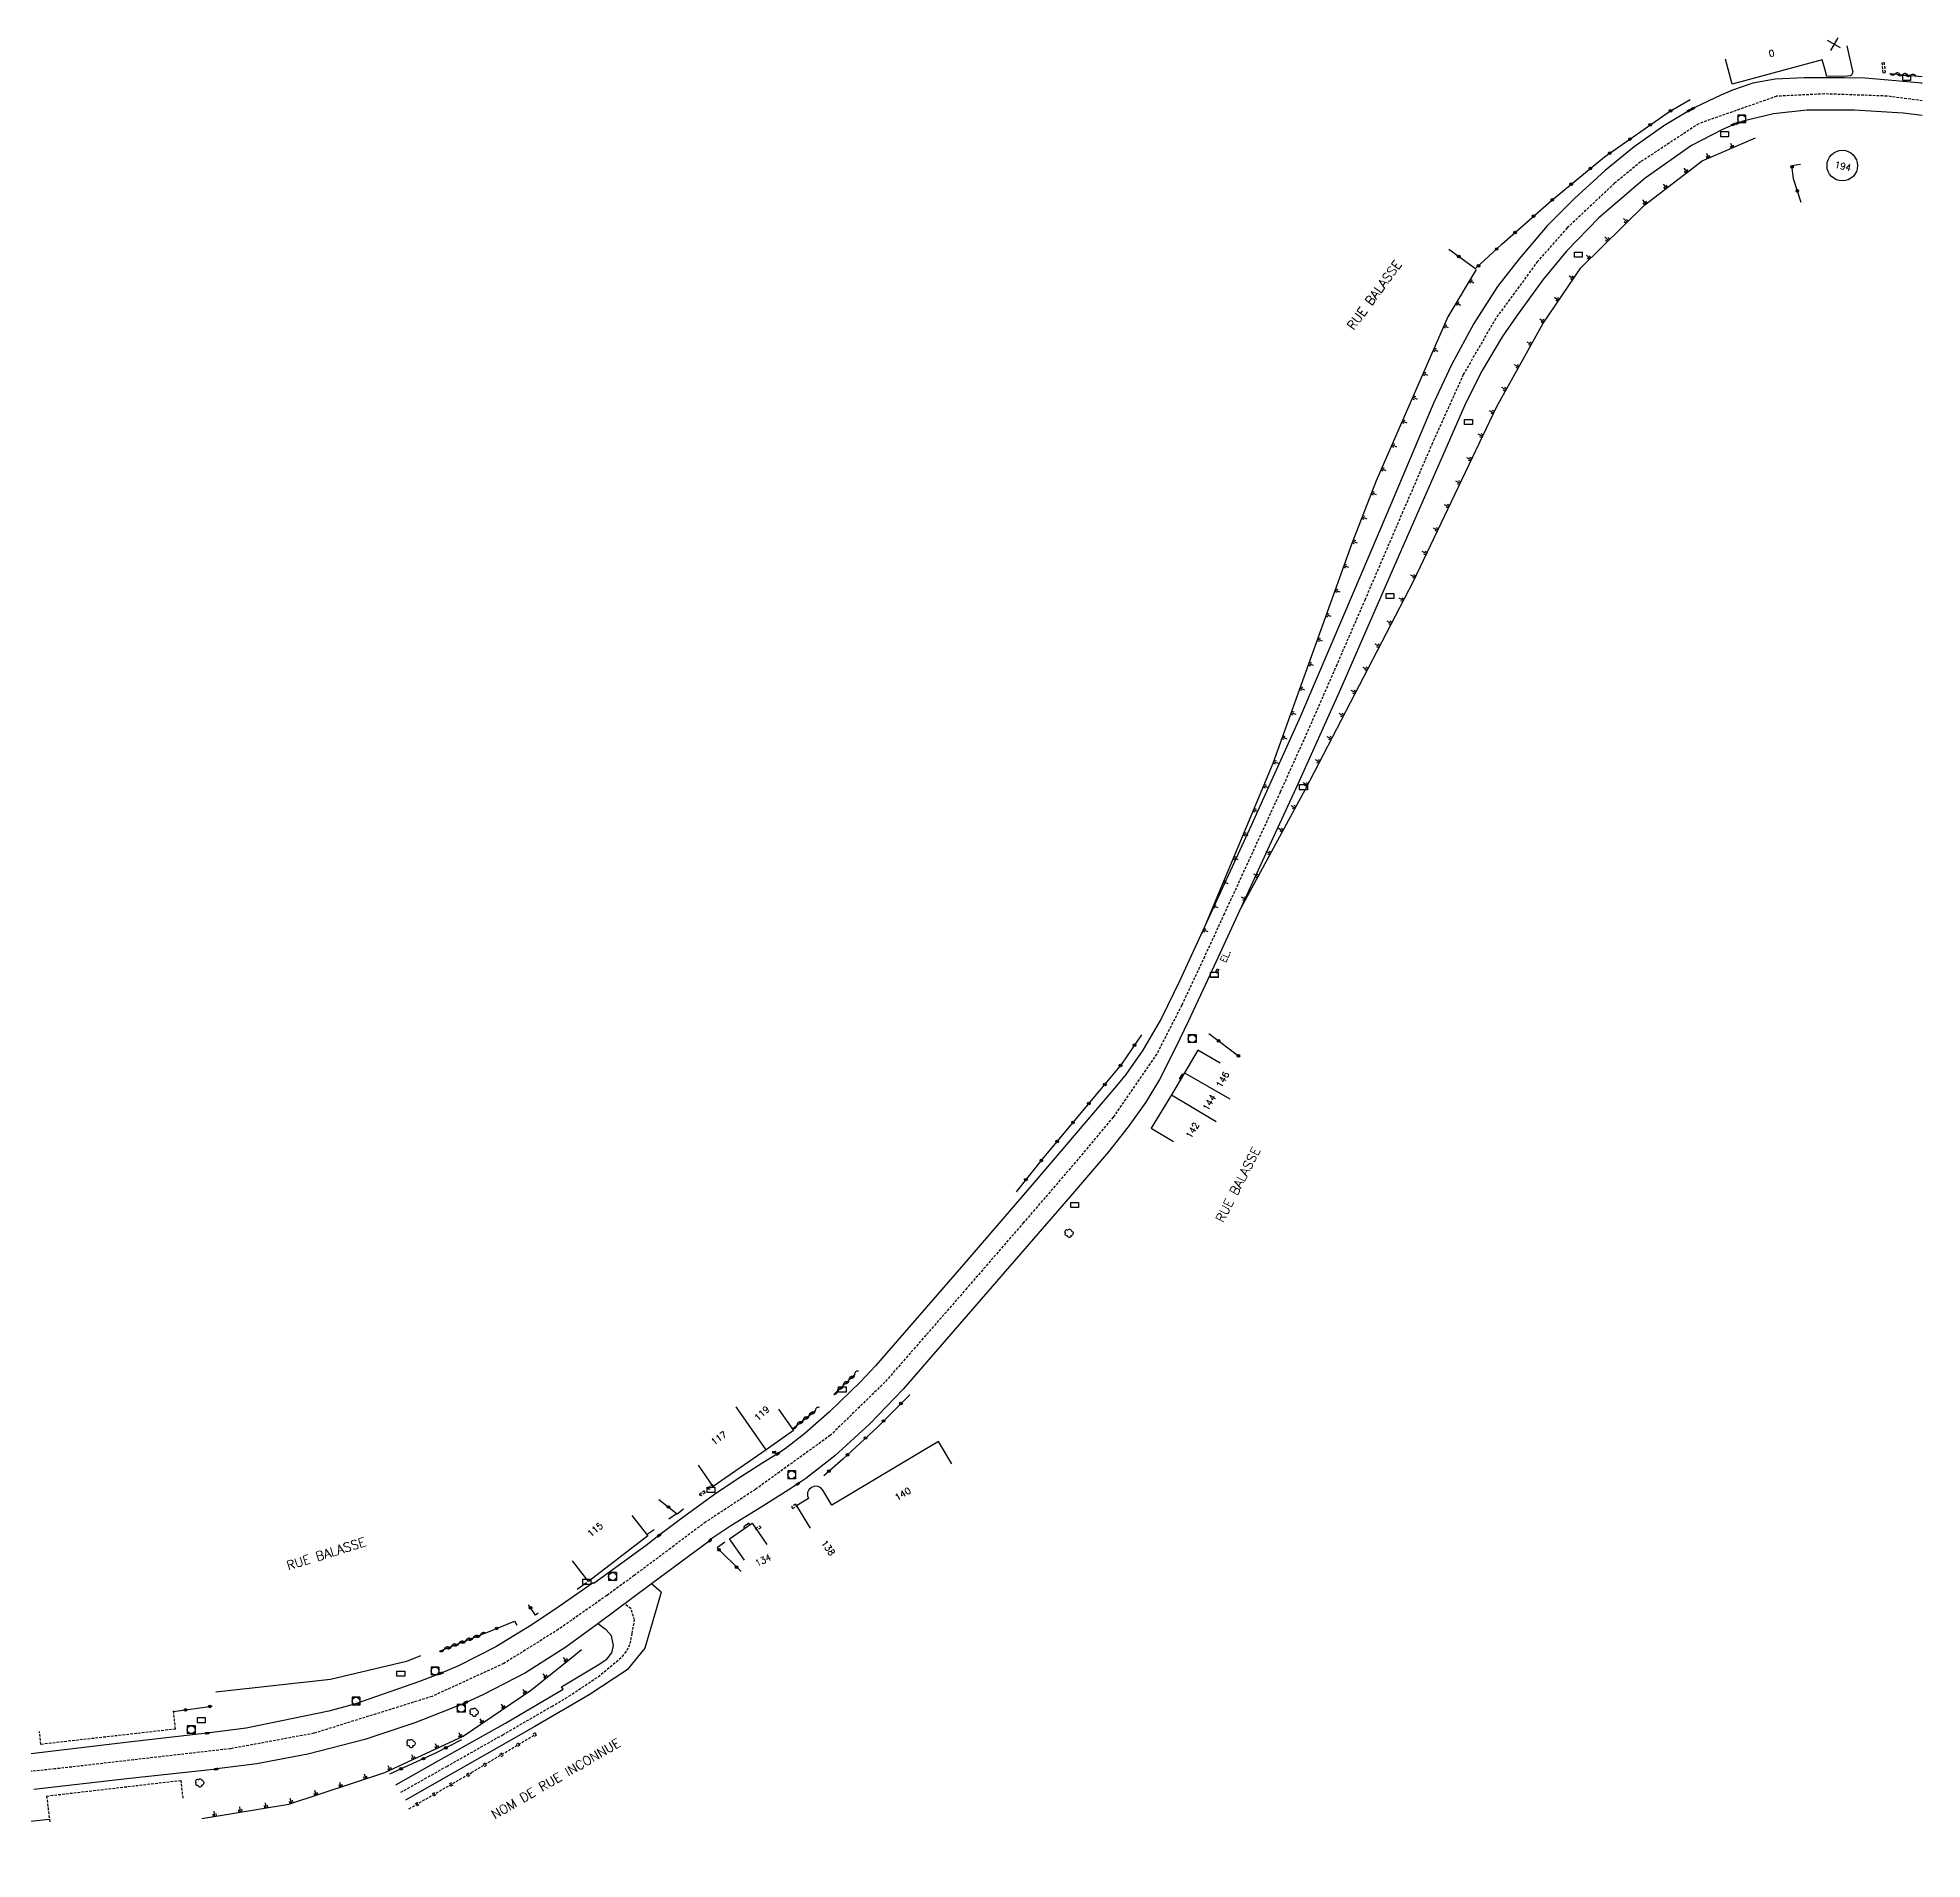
# Model space of a CAD drawing. Header units: millimetres. Extents: x 133000 to 134000, y 129000 to 130000.
# Drawn here: x 133637.7 to 134000, y 129075.6 to 129425.6 of the extents above; entities that cross this region are included whole.
import ezdxf
from ezdxf.enums import TextEntityAlignment as Align

# ---------------------------------------------------------------- set-up
doc = ezdxf.new("R2010")
doc.units = ezdxf.units.MM
doc.linetypes.add('DASHED', pattern=[0.75, 0.5, -0.25])
doc.layers.get('0').update_dxf_attribs({"linetype": 'CONTINUOUS'})
for name, color, linetype in [('W0001', 6, 'DASHED'), ('W0008', 7, 'CONTINUOUS'), ('W0100', 7, 'CONTINUOUS'), ('W0105', 7, 'CONTINUOUS'), ('W0112', 1, 'DASHED'), ('W0122', 7, 'DASHED'), ('W0211', 2, 'CONTINUOUS'), ('W0220', 5, 'DASHED'), ('W0300', 7, 'CONTINUOUS'), ('W0302', 3, 'CONTINUOUS'), ('W0310', 3, 'CONTINUOUS'), ('W0322', 7, 'CONTINUOUS'), ('W0400', 7, 'CONTINUOUS'), ('W0420', 7, 'CONTINUOUS'), ('W0984', 7, 'CONTINUOUS'), ('W0989', 7, 'CONTINUOUS'), ('W0991', 7, 'CONTINUOUS'), ('W1102', 7, 'CONTINUOUS'), ('W1471', 7, 'CONTINUOUS')]:
    doc.layers.add(name, color=color, linetype=linetype)
doc.styles.get("Standard").update_dxf_attribs({"font": 'romans.shx', "width": 0.85})

# ---------------------------------------------------------------- blocks, each defined once
blk = doc.blocks.new('t211o')
at = {"color": 0, "linetype": 'Continuous'}
for p, q in [((-0.29, 0.5), (-0.29, 0)), ((0, 1), (0, 0)), ((0.29, 0.5), (0.29, 0))]:
    blk.add_line(p, q, dxfattribs=at)
blk = doc.blocks.new('t322o')
at = {"color": 0, "linetype": 'Continuous'}
for radius in [0.25, 0.15]:
    blk.add_circle((0, 0), radius, dxfattribs=at)
blk = doc.blocks.new('t310o')
at = {"color": 0, "linetype": 'Continuous'}
for centre, start, end in [((-0.5, 0.38), 216.8699, 323.1304), ((0.5, -0.37), 36.8699, 143.1303)]:
    blk.add_arc(centre, 0.625, start, end, dxfattribs=at)
blk = doc.blocks.new('t220o')
at = {"color": 0, "linetype": 'Continuous'}
for p, q in [((-0.25, 0.25), (0.25, 0.25)), ((-0.25, -0.25), (0.25, -0.25))]:
    blk.add_line(p, q, dxfattribs=at)
blk = doc.blocks.new('T1471')
at = {"color": 0, "linetype": 'Continuous', "flags": 128}
blk.add_lwpolyline([(-0.75, -0.5), (-0.75, 0.5), (0.75, 0.5), (0.75, -0.5), (-0.75, -0.5)], dxfattribs=at)
blk = doc.blocks.new('t991o')
at = {"color": 0, "linetype": 'Continuous'}
for p, q in [((-1, 1), (1, -1)), ((-1, -1), (1, 1))]:
    blk.add_line(p, q, dxfattribs=at)
blk = doc.blocks.new('T400')
for p, q in [((-0.15, 0.3), (0.15, 0.3)), ((-0.15, -0.25), (-0.15, 0.3)), ((-0.15, 0.15), (0.15, 0.15)), ((-0.15, 0), (0.15, 0)), ((0.15, 0.3), (0.15, -0.25)), ((-0.15, -0.15), (0.15, -0.15)), ((-0.15, -0.25), (-0.15, -0.3)), ((-0.15, -0.3), (0.15, -0.3)), ((0.15, -0.3), (0.15, -0.25))]:
    blk.add_line(p, q)
blk = doc.blocks.new('T420')
for p, q in [((0.75, 0.75), (-0.75, 0.75)), ((-0.75, 0.75), (-0.75, -0.75)), ((0.75, 0.75), (0.75, -0.75)), ((0.75, -0.75), (-0.75, -0.75))]:
    blk.add_line(p, q)
blk.add_ellipse((0, 0), major_axis=(-0.53, 0.53), ratio=1, start_param=3.926991, end_param=10.210176)
blk = doc.blocks.new('T300')
for p, q in [((-0.8, 0.51), (-0.86, 0.34)), ((-0.86, 0.34), (-0.86, 0.17)), ((-0.86, 0.17), (-0.74, 0.06)), ((-0.69, 0.63), (-0.8, 0.51)), ((-0.8, -0.06), (-0.74, 0.06)), ((-0.74, 0.06), (-0.69, 0.11)), ((-0.57, 0.69), (-0.69, 0.63)), ((-0.46, 0.69), (-0.57, 0.69)), ((-0.29, 0.63), (-0.46, 0.69)), ((-0.29, 0.63), (-0.17, 0.74)), ((-0.23, 0.57), (-0.29, 0.63)), ((-0.17, 0.74), (-0.06, 0.8)), ((-0.06, 0.8), (0.06, 0.8)), ((0.06, 0.8), (0.23, 0.74)), ((0.23, 0.74), (0.34, 0.63)), ((0.34, 0.63), (0.4, 0.51)), ((0.46, 0.46), (0.34, 0.46)), ((0.4, 0.51), (0.4, 0.46)), ((0.57, 0.4), (0.46, 0.46)), ((0.57, 0.4), (0.69, 0.29)), ((0.69, 0.29), (0.74, 0.17)), ((0.74, 0.06), (0.69, -0.17)), ((0.74, 0.17), (0.74, 0.06)), ((-0.8, -0.17), (-0.8, -0.06)), ((-0.8, -0.23), (-0.8, -0.17)), ((-0.74, -0.34), (-0.8, -0.23)), ((-0.69, -0.4), (-0.74, -0.34)), ((-0.51, -0.46), (-0.69, -0.4)), ((-0.4, -0.46), (-0.51, -0.46)), ((-0.4, -0.46), (-0.34, -0.46)), ((-0.34, -0.46), (-0.34, -0.4)), ((-0.34, -0.51), (-0.34, -0.46)), ((-0.29, -0.63), (-0.34, -0.51)), ((-0.17, -0.74), (-0.29, -0.63)), ((-0.06, -0.8), (-0.17, -0.74)), ((0.06, -0.8), (-0.06, -0.8)), ((0.17, -0.74), (0.06, -0.8)), ((0.23, -0.69), (0.17, -0.74)), ((0.29, -0.46), (0.23, -0.46)), ((0.29, -0.63), (0.23, -0.69)), ((0.46, -0.4), (0.29, -0.46)), ((0.34, -0.51), (0.29, -0.63)), ((0.34, -0.51), (0.34, -0.46)), ((0.57, -0.34), (0.46, -0.4)), ((0.63, -0.29), (0.57, -0.34)), ((0.69, -0.17), (0.63, -0.29))]:
    blk.add_line(p, q)

msp = doc.modelspace()

# ---------------------------------------------------------------- linework, layer by layer
at = {"layer": 'W0001'}
for points in [[(134000, 129413.49), (133993.23, 129414.39), (133981.19, 129414.81), (133971.98, 129414.36), (133957.02, 129409.09), (133945.83, 129401.73), (133940.83, 129397.64), (133931.72, 129389.06), (133926.03, 129382.61), (133917.99, 129371.66), (133911.76, 129360.87), (133905.83, 129347.74), (133900.14, 129334.54), (133892.87, 129317.66), (133887.44, 129305.13), (133882.01, 129292.73), (133876.55, 129280.62), (133865.81, 129257.27), (133862, 129249.02), (133857.63, 129239.69), (133852.83, 129230.35), (133844.44, 129218.17), (133836.73, 129208.98), (133827.24, 129197.94), (133816.32, 129185.33), (133811.39, 129179.66), (133800.56, 129167.27), (133790.09, 129157.06), (133775.68, 129146.67), (133766.1, 129140.39), (133759.35, 129135.34), (133752.39, 129130.14), (133747.11, 129126.28), (133737.83, 129119.78), (133727.29, 129113.21), (133713.5, 129106.88), (133690.81, 129099.8), (133674.75, 129096.83), (133656.15, 129094.7), (133641.02, 129092.95), (133629.77, 129091.84)], [(133707.51, 129088.47), (133716.32, 129093.44), (133727.13, 129099.53), (133736.51, 129104.98), (133739.82, 129106.93), (133745.43, 129110.66), (133750.1, 129114.57), (133751.03, 129115.75), (133751.61, 129117.06), (133751.97, 129118.99), (133752.45, 129121.55), (133751.76, 129123.73), (133750.55, 129124.68)]]:
    msp.add_lwpolyline(points, dxfattribs=at)
at = {"layer": 'W0008'}
msp.add_line((133757.58, 129126.89), (133755.71, 129128.51), dxfattribs=at)
for points in [[(134000, 129416.83), (133999.89, 129416.85), (133994.94, 129417.35), (133989.02, 129417.83), (133984.99, 129417.92), (133977.32, 129417.91), (133971.71, 129417.65), (133967.41, 129416.85), (133963.48, 129415.54), (133961.27, 129414.59), (133956.27, 129412.19), (133955.85, 129411.97), (133955.13, 129411.59), (133950.28, 129408.68), (133944.6, 129404.62), (133939.01, 129400.11), (133933.14, 129394.74), (133927.85, 129389.48), (133922.49, 129383.15), (133918.35, 129377.81), (133913.77, 129370.68), (133909.46, 129362.74), (133906.12, 129355.49), (133897.04, 129334.1), (133888.76, 129314.61), (133880.45, 129295.25), (133871.04, 129274.35), (133857.18, 129244.3), (133853.73, 129237.23), (133850.13, 129231.06), (133846.86, 129226.38), (133845.07, 129224.18), (133829.59, 129206.01), (133816.14, 129190.4), (133798.75, 129170.39), (133795.88, 129167.35), (133789.94, 129161.55), (133785.17, 129157.39), (133781.42, 129154.49), (133779.95, 129153.51), (133777.12, 129151.74), (133772.09, 129148.55), (133767.82, 129145.66), (133761.2, 129140.88), (133757.13, 129137.82), (133754.67, 129135.86), (133744.58, 129128.58), (133744.46, 129128.7), (133737.77, 129124.05), (133732.72, 129120.62), (133725.8, 129116.4), (133718.58, 129112.77), (133715.29, 129111.38), (133711.11, 129109.73), (133698.57, 129105.41), (133693.67, 129104.03), (133677.79, 129100.77), (133670.3, 129099.81), (133654.63, 129098.05), (133635.89, 129095.82)], [(134000, 129410.67), (133996.34, 129411.1), (133986.88, 129411.71), (133977.79, 129411.7), (133971.4, 129410.99), (133965.52, 129409.58), (133964.41, 129409.15), (133963.65, 129408.9), (133961.58, 129407.98), (133955.61, 129404.88), (133946.69, 129398.64), (133937.82, 129391.02), (133931.58, 129384.59), (133927.05, 129379.06), (133921.99, 129372.09), (133919.23, 129368.16), (133915.38, 129361.67), (133912.27, 129355.45), (133907.49, 129344.65), (133897.39, 129321.54), (133888.16, 129300.45), (133879.98, 129282.16), (133874.85, 129271.12), (133868.72, 129257.84), (133863, 129245.48), (133858.9, 129236.7), (133856.4, 129231.49), (133853.34, 129225.45), (133850.72, 129221.07), (133847.36, 129216.36), (133843.52, 129211.54), (133836.25, 129203.01), (133809.46, 129172.15), (133804.06, 129165.91), (133797.66, 129159.25), (133790.95, 129153.12), (133785.35, 129148.79), (133783.82, 129147.73), (133781.99, 129146.49), (133776.59, 129143.12), (133770.96, 129139.66), (133767.08, 129137.11), (133767.14, 129137.02), (133766.95, 129136.86), (133755.71, 129128.51), (133745.4, 129120.85), (133739.2, 129116.38), (133731.47, 129111.4), (133723.3, 129107.16), (133720.05, 129105.74), (133716.74, 129104.35), (133710.17, 129101.84), (133700.57, 129098.62), (133689.63, 129095.81), (133679.83, 129093.93), (133672.62, 129093.01), (133672.04, 129092.93), (133654.81, 129091.03), (133636.96, 129089)], [(133757.58, 129126.89), (133756.25, 129122.47), (133754.43, 129116.15), (133751.03, 129112.02), (133743.73, 129107.2), (133733.27, 129101.08), (133708.41, 129086.98)], [(133706.53, 129089.91), (133714.7, 129094.5), (133727.62, 129101.73), (133738.71, 129108.29), (133738.41, 129108.71), (133745.45, 129112.94), (133747.14, 129114.04), (133748.04, 129115.25), (133748.4, 129116.64), (133748, 129118.51), (133746.97, 129119.7), (133745.4, 129120.85)]]:
    msp.add_lwpolyline(points, dxfattribs=at)
at = {"layer": 'W0100'}
for p, q in [((133986.66, 129419.17), (133985.56, 129424.05)), ((133981.23, 129419.64), (133980.76, 129421.37)), ((133864.43, 129245.88), (133864.74, 129246.55)), ((133864.46, 129246.68), (133864.74, 129246.55))]:
    msp.add_line(p, q, dxfattribs=at)
for points in [[(133980.76, 129421.37), (133963.45, 129416.68), (133962.14, 129421.5)], [(133986.64, 129419.17), (133986.66, 129419.17), (133986.59, 129418.79), (133986.37, 129418.44), (133986.17, 129418.29), (133985.61, 129418.2), (133981.62, 129418.18), (133981.23, 129419.64), (133981.23, 129419.64)], [(133864.43, 129245.88), (133864.14, 129246.01), (133864.46, 129246.68)], [(133865.04, 129228.59), (133860.7, 129231.09), (133858.18, 129226.71), (133855.67, 129222.51), (133851.77, 129216.1), (133856.05, 129213.51)], [(133780.13, 129162.09), (133782.99, 129157.99), (133777.71, 129154.3), (133767.58, 129147.25), (133764.72, 129151.35)], [(133813.42, 129151.55), (133810.85, 129155.84), (133790.39, 129143.61), (133788.66, 129146.53), (133788.19, 129147.01), (133787.69, 129147.25), (133787.08, 129147.29), (133786.43, 129147.06), (133785.94, 129146.57), (133785.71, 129146.06), (133785.69, 129145.4), (133785.87, 129144.89), (133783.6, 129143.51), (133786.19, 129139.24)], [(133751.93, 129141.68), (133754.97, 129137.72), (133743.56, 129128.96), (133740.52, 129132.93)], [(133773.55, 129133.06), (133770.7, 129137.17), (133775.02, 129140.17), (133777.87, 129136.06)]]:
    msp.add_lwpolyline(points, dxfattribs=at)
at = {"layer": 'W0105'}
for p, q in [((133857.23, 129225.58), (133857.76, 129226.46)), ((133857.96, 129226.34), (133857.76, 129226.46)), ((133858.18, 129226.71), (133858.18, 129226.71)), ((133857.43, 129225.46), (133857.23, 129225.58)), ((133774.42, 129140.17), (133773.42, 129139.46)), ((133774.62, 129139.89), (133774.42, 129140.17)), ((133773.61, 129139.19), (133773.42, 129139.46))]:
    msp.add_line(p, q, dxfattribs=at)
at = {"layer": 'W0112'}
for p, q in [((133992.49, 129418.85), (133992.29, 129420.77)), ((133992.49, 129418.85), (133992.85, 129418.93)), ((133766.76, 129146.62), (133766.52, 129146.93)), ((133767.58, 129147.25), (133766.76, 129146.62)), ((133765.15, 129145.43), (133764.92, 129145.76)), ((133766, 129146.03), (133765.15, 129145.43)), ((133783.41, 129143.83), (133782.59, 129143.36)), ((133782.59, 129143.36), (133782.79, 129143.01)), ((133775.71, 129139.19), (133776.51, 129139.64)), ((133776.51, 129139.64), (133776.71, 129139.29))]:
    msp.add_line(p, q, dxfattribs=at)
for points in [[(133992.29, 129420.77), (133992.64, 129420.87), (133992.85, 129418.93)], [(133766.52, 129146.93), (133767.33, 129147.56), (133767.58, 129147.25)], [(133764.92, 129145.76), (133765.77, 129146.36), (133766, 129146.03)], [(133782.79, 129143.01), (133783.61, 129143.48), (133783.41, 129143.83)], [(133776.71, 129139.29), (133775.91, 129138.84), (133775.71, 129139.19)]]:
    msp.add_lwpolyline(points, dxfattribs=at)
at = {"layer": 'W0122'}
for p, q in [((133664.18, 129100.61), (133663.8, 129104.33)), ((133639.41, 129087.75), (133665.28, 129090.76)), ((133665.64, 129087.33), (133665.28, 129090.76)), ((133639.41, 129087.75), (133640.02, 129082.73))]:
    msp.add_line(p, q, dxfattribs=at)
msp.add_lwpolyline([(133664.18, 129100.61), (133638.31, 129097.67), (133638.04, 129100.13)], dxfattribs=at)
at = {"layer": 'W0211'}
for points in [[(133868.72, 129257.85), (133881.42, 129281.21), (133902.16, 129321.17), (133918.18, 129354.76), (133927.05, 129370.62), (133934.33, 129381.38), (133946.66, 129393.51), (133957.7, 129401.97), (133967.95, 129406.34)], [(133914.24, 129381.1), (133908.77, 129371.98), (133895.03, 129340.45), (133890.35, 129328.41), (133875.15, 129286.13), (133861.41, 129253.36)], [(133669.25, 129083.43), (133685.98, 129086.21), (133704.42, 129092.24), (133719.49, 129099.23), (133732.45, 129108.03), (133740.36, 129114.38), (133742.23, 129115.93)]]:
    msp.add_lwpolyline(points, dxfattribs=at)
at = {"layer": 'W0220'}
msp.add_lwpolyline([(133709.07, 129085.3), (133721.11, 129092.24), (133733.55, 129099.74)], dxfattribs=at)
at = {"layer": 'W0302'}
for points in [[(133711.27, 129114.69), (133708.61, 129113.61), (133693.97, 129110.14), (133671.97, 129107.68)], [(133639.87, 129083.25), (133592.33, 129078.06), (133561.2, 129075.59)]]:
    msp.add_lwpolyline(points, dxfattribs=at)
at = {"layer": 'W0310'}
for p, q in [((133993.75, 129418.75), (134000, 129418.14)), ((133790.75, 129164.92), (133794.82, 129168.79)), ((133782.88, 129158.39), (133787.25, 129161.84)), ((133714.91, 129115.58), (133723.67, 129119.02))]:
    msp.add_line(p, q, dxfattribs=at)
at = {"layer": 'W0322'}
for p, q in [((133862.83, 129234.28), (133868.81, 129229.77)), ((133760.53, 129141.94), (133759.01, 129140.92)), ((133756.21, 129138.9), (133754.87, 129137.97)), ((133741.42, 129127.48), (133743.17, 129128.8)), ((133663.75, 129103.96), (133671.23, 129105.03))]:
    msp.add_line(p, q, dxfattribs=at)
for points in [[(133908.98, 129384.97), (133914.12, 129381.25), (133919.18, 129385.95), (133928.71, 129394.33), (133938.89, 129402.72), (133951.38, 129411.44), (133955.4, 129413.74)], [(133976.71, 129393.93), (133975.22, 129398.48), (133974.93, 129401.08), (133976.61, 129401.3)], [(133849.9, 129233.98), (133846.08, 129228.4), (133841.9, 129223.35), (133831.07, 129210.42), (133825.8, 129203.85)], [(133805.33, 129164.86), (133799.21, 129158.72), (133792.46, 129152.49), (133788.81, 129149.29)], [(133757.11, 129144.75), (133760.64, 129141.97), (133761.83, 129142.92)], [(133769.79, 129136.51), (133768.29, 129135.42), (133772.93, 129130.89)], [(133723.74, 129119.05), (133729.33, 129121.37), (133729.78, 129120.58)], [(133733.94, 129122.89), (133733.41, 129122.5), (133732.05, 129124.49)], [(133705.39, 129091.98), (133714.26, 129096.02), (133719.22, 129098.6)]]:
    msp.add_lwpolyline(points, dxfattribs=at)
at = {"layer": 'W1102'}
for p, q in [((133858.18, 129226.71), (133866.85, 129221.71)), ((133855.67, 129222.51), (133864.24, 129217.37)), ((133777.71, 129154.3), (133771.99, 129162.5))]:
    msp.add_line(p, q, dxfattribs=at)
msp.add_circle((133984.62, 129401.03), 2.94, dxfattribs=at)

# ---------------------------------------------------------------- block references
at = {"layer": 'W0211'}
for p, rotation in [((133963.5, 129404.45), 23.11836459150612), ((133954.77, 129399.72), 37.44780666868064), ((133958.9, 129402.48), 23.11836459150612), ((133950.8, 129396.68), 37.44780666868064), ((133946.83, 129393.64), 37.44780666868064), ((133943.25, 129390.15), 44.54796720530592), ((133939.68, 129386.65), 44.54796720530592), ((133936.12, 129383.14), 44.54796720530592), ((133912.95, 129378.96), 239.0446169331702), ((133932.94, 129379.32), 55.92587907383786), ((133930.14, 129375.18), 55.92587907383786), ((133910.38, 129374.67), 239.0446169331702), ((133927.33, 129371.03), 55.92587907383786), ((133908.02, 129370.27), 246.4567857511141), ((133906.02, 129365.69), 246.4567857511141), ((133924.86, 129366.69), 60.76661222712035), ((133904.03, 129361.11), 246.4567857511141), ((133922.42, 129362.33), 60.76661222712035), ((133919.97, 129357.97), 60.76661222712035), ((133902.03, 129356.52), 246.4567857511141), ((133917.61, 129353.56), 64.49682815582052), ((133900.03, 129351.94), 246.4567857511141), ((133915.46, 129349.05), 64.49682815582052), ((133898.04, 129347.35), 246.4567857511141), ((133896.04, 129342.77), 246.4567857511141), ((133913.3, 129344.54), 64.49682815582052), ((133911.15, 129340.02), 64.49682815582052), ((133894.13, 129338.15), 248.7759909587296), ((133909, 129335.51), 64.49682815582052), ((133892.32, 129333.49), 248.7759909587296), ((133906.84, 129331), 64.49682815582052), ((133890.51, 129328.83), 248.7759909587296), ((133888.81, 129324.13), 250.2298418623399), ((133904.69, 129326.49), 64.49682815582052), ((133902.54, 129321.97), 64.49682815582052), ((133887.12, 129319.42), 250.2298418623399), ((133900.26, 129317.52), 62.56925636494164), ((133885.43, 129314.72), 250.2298418623399), ((133897.96, 129313.08), 62.56925636494164), ((133883.74, 129310.01), 250.2298418623399), ((133895.65, 129308.65), 62.56925636494164), ((133882.05, 129305.3), 250.2298418623399), ((133893.35, 129304.21), 62.56925636494164), ((133880.36, 129300.6), 250.2298418623399), ((133891.05, 129299.77), 62.56925636494164), ((133878.66, 129295.9), 250.2298418623399), ((133888.74, 129295.33), 62.56925636494164), ((133876.97, 129291.19), 250.2298418623399), ((133886.44, 129290.9), 62.56925636494164), ((133875.28, 129286.48), 250.2298418623399), ((133884.14, 129286.46), 62.56925636494164), ((133873.37, 129281.87), 247.246301273134), ((133881.83, 129282.02), 62.56925636494164), ((133871.43, 129277.26), 247.246301273134), ((133879.46, 129277.62), 61.47750311928194), ((133877.08, 129273.23), 61.47750311928194), ((133869.5, 129272.64), 247.246301273134), ((133867.57, 129268.03), 247.246301273134), ((133874.69, 129268.83), 61.47750311928194), ((133865.63, 129263.42), 247.246301273134), ((133872.3, 129264.44), 61.47750311928194), ((133863.7, 129258.81), 247.246301273134), ((133869.91, 129260.05), 61.47750311928194), ((133861.76, 129254.2), 247.246301273134), ((133739.36, 129113.58), 38.74351900602856), ((133735.46, 129110.45), 38.74351900602856), ((133731.51, 129107.39), 34.17513301056498), ((133727.37, 129104.58), 34.17513301056498), ((133719.06, 129099.03), 24.87155513475791), ((133723.23, 129101.77), 34.17513301056498), ((133714.52, 129096.93), 24.87155513475791), ((133705.45, 129092.73), 24.87155513475791), ((133709.99, 129094.83), 24.87155513475791), ((133691.24, 129087.93), 18.12943970048912), ((133696, 129089.49), 18.12943970048912), ((133700.75, 129091.04), 18.12943970048912), ((133676.65, 129084.66), 9.421135300312324), ((133681.58, 129085.48), 9.421135300312324), ((133686.49, 129086.38), 18.12943970048912), ((133671.71, 129083.84), 9.421135300312324)]:
    msp.add_blockref('t211o', p, dxfattribs=dict(at, rotation=rotation))
at = {"layer": 'W0220'}
for p, rotation in [((133733.3, 129099.59), 31.07183384886833), ((133726.88, 129095.71), 31.07183384886833), ((133726.88, 129095.71), 31.07183384886833), ((133730.09, 129097.65), 31.07183384886833), ((133723.66, 129093.78), 31.07183384886833), ((133723.66, 129093.78), 31.07183384886833), ((133723.66, 129093.78), 31.07183384886833), ((133717.2, 129089.99), 29.94648505466532), ((133717.2, 129089.99), 29.94648505466532), ((133717.2, 129089.99), 29.94648505466532), ((133717.2, 129089.99), 29.94648505466532), ((133717.2, 129089.99), 29.94648505466532), ((133720.45, 129091.86), 29.94648505466532), ((133720.45, 129091.86), 29.94648505466532), ((133720.45, 129091.86), 29.94648505466532), ((133720.45, 129091.86), 29.94648505466532), ((133710.7, 129086.24), 29.94648505466532), ((133713.95, 129088.11), 29.94648505466532), ((133713.95, 129088.11), 29.94648505466532), ((133713.95, 129088.11), 29.94648505466532), ((133713.95, 129088.11), 29.94648505466532), ((133713.95, 129088.11), 29.94648505466532), ((133713.95, 129088.11), 29.94648505466532)]:
    msp.add_blockref('t220o', p, dxfattribs=dict(at, rotation=rotation))
at = {"layer": 'W0300'}
for p in [(133836.02, 129195.85), (133721.65, 129103.8), (133709.5, 129097.82), (133668.88, 129090.24)]:
    msp.add_blockref('T300', p, dxfattribs=at)
at = {"layer": 'W0310'}
for p, rotation in [((133994.74, 129418.65), 354.4639874831105), ((133996.23, 129418.51), 354.4639874831105), ((133997.73, 129418.36), 354.4639874831105), ((133793.65, 129167.68), 43.4924352029586), ((133794.74, 129168.71), 43.4924352029586), ((133791.47, 129165.61), 43.4924352029586), ((133792.56, 129166.64), 43.4924352029586), ((133786.02, 129160.87), 38.2731678356318), ((133787.19, 129161.8), 38.2731678356318), ((133783.66, 129159.01), 38.2731678356318), ((133784.84, 129159.94), 38.2731678356318), ((133720.03, 129117.6), 21.4450845338879), ((133721.43, 129118.14), 21.4450845338879), ((133722.83, 129118.69), 21.4450845338879), ((133715.85, 129115.95), 21.4450845338879), ((133717.24, 129116.5), 21.4450845338879), ((133718.64, 129117.05), 21.4450845338879)]:
    msp.add_blockref('t310o', p, dxfattribs=dict(at, rotation=rotation))
at = {"layer": 'W0322'}
for p, rotation in [((133951.6, 129411.56), 29.89221164350188), ((133947.69, 129408.86), 34.91490693507887), ((133943.8, 129406.14), 34.91490693507887), ((133936.18, 129400.48), 39.48906947280323), ((133939.9, 129403.42), 34.91490693507887), ((133974.96, 129400.8), 96.39095773181015), ((133932.51, 129397.46), 39.48906947280323), ((133928.85, 129394.44), 39.48906947280323), ((133975.97, 129396.18), 108.1246310765091), ((133925.28, 129391.31), 41.33089644707108), ((133921.71, 129388.17), 41.33089644707108), ((133910.9, 129383.58), 324.0932053974558), ((133918.17, 129385.01), 42.89408379371174), ((133914.69, 129381.77), 42.89408379371174), ((133848.56, 129232.02), 235.6405275564628), ((133864.72, 129232.85), 322.9954724398516), ((133868.52, 129229.99), 322.9954724398516), ((133845.86, 129228.12), 230.3680343526669), ((133842.83, 129224.46), 230.3680343526669), ((133839.78, 129220.82), 230.0348288603137), ((133836.73, 129217.17), 230.0348288603137), ((133833.68, 129213.53), 230.0348288603137), ((133830.64, 129209.88), 231.2849402479149), ((133827.67, 129206.18), 231.2849402479149), ((133803.65, 129163.18), 225.1309300745082), ((133800.3, 129159.81), 225.1309300745082), ((133796.85, 129156.54), 222.7020758130579), ((133789.81, 129150.16), 221.281551987378), ((133793.36, 129153.32), 222.7020758130579), ((133758.98, 129143.28), 321.7007880737687), ((133768.67, 129135.05), 315.655793705524), ((133772.06, 129131.73), 315.655793705524), ((133732.44, 129123.92), 124.3898131485616), ((133725.94, 129119.96), 22.53686797761616), ((133666.1, 129104.29), 8.160023710063022), ((133670.8, 129104.97), 8.160023710063022), ((133716.15, 129097), 27.48563289530222), ((133707.55, 129092.96), 24.50372800343995), ((133711.87, 129094.93), 24.50372800343995)]:
    msp.add_blockref('t322o', p, dxfattribs=dict(at, rotation=rotation))
at = {"layer": 'W0400'}
for p, rotation in [((133955.13, 129411.59), 297.9817504882812), ((133955.85, 129411.97), 297.6252136230468), ((133963.65, 129408.9), 108.6231536869057), ((133964.41, 129409.15), 111.2320251460264), ((133779.31, 129153.79), 90), ((133779.95, 129153.51), 303.5513763427733), ((133783.82, 129147.73), 124.7878265380366), ((133757.13, 129137.82), 307.020050048828), ((133766.95, 129136.86), 130.6598052982914), ((133715.29, 129111.38), 293.0413360595703), ((133720.05, 129105.74), 113.5515441894644), ((133670.3, 129099.81), 277.3184204101562), ((133672.04, 129092.93), 96.95091247483226)]:
    msp.add_blockref('T400', p, dxfattribs=dict(at, rotation=rotation))
at = {"layer": 'W0420'}
for p in [(133965.29, 129409.99), (133859.64, 129233.27), (133782.66, 129149.47), (133748.21, 129129.93), (133714.08, 129111.77), (133698.9, 129105.97), (133719.1, 129104.59), (133667.19, 129100.49)]:
    msp.add_blockref('T420', p, dxfattribs=at)
at = {"layer": 'W0991', "rotation": 195.1656735295581}
msp.add_blockref('t991o', (133983.03, 129424.38), dxfattribs=at)
at = {"layer": 'W1471'}
for p in [(133997.01, 129417.89), (133961.99, 129407.08), (133933.88, 129383.91), (133912.77, 129351.78), (133897.67, 129318.33), (133881.03, 129281.6), (133863.91, 129245.57), (133863.91, 129245.56), (133837.05, 129201.31), (133792.38, 129165.86), (133767.13, 129146.58), (133743.26, 129128.91), (133707.52, 129111.26), (133669.17, 129102.31)]:
    msp.add_blockref('T1471', p, dxfattribs=at)

# ---------------------------------------------------------------- texts
at = {"layer": 'W0984'}
msp.add_text('EL.', height=1.249, rotation=65.1144, dxfattribs=at).set_placement((133866.01, 129249.14), align=Align.MIDDLE)
at = {"layer": 'W0989'}
for s, rotation, p in [('RUE BALASSE', 53.7255, (133894.63, 129376.18)), ('RUE BALASSE', 62.8397, (133868.44, 129205.24)), ('RUE BALASSE', 17.3454, (133693.16, 129134.32)), ('NOM DE RUE INCONNUE', 30.1549, (133737.32, 129091.09))]:
    msp.add_text(s, height=1.75, rotation=rotation, dxfattribs=at).set_placement(p, align=Align.MIDDLE)
at = {"layer": 'W0991'}
for s, height, rotation, p in [('0', 1.25, 7.0554, (133971.02, 129422.62)), ('194', 1.25, 345.9447, (133984.74, 129400.92)), ('146', 1.25, 60.0366, (133865.51, 129225.4)), ('144', 1.25, 59.0652, (133862.93, 129221.01)), ('142', 1.249, 58.7104, (133859.7, 129215.67)), ('119', 1.25, 43.1973, (133776.9, 129161.27)), ('117', 1.25, 34.8386, (133768.64, 129156.52)), ('140', 1.249, 30.8675, (133804, 129145.8)), ('115', 1.25, 38.5287, (133744.86, 129138.94)), ('138', 1.25, 304.6791, (133789.67, 129135.43)), ('134', 1.25, 25.7575, (133777.16, 129133.05))]:
    msp.add_text(s, height=height, rotation=rotation, dxfattribs=at).set_placement(p, align=Align.MIDDLE)

doc.saveas('drawing.dxf')
